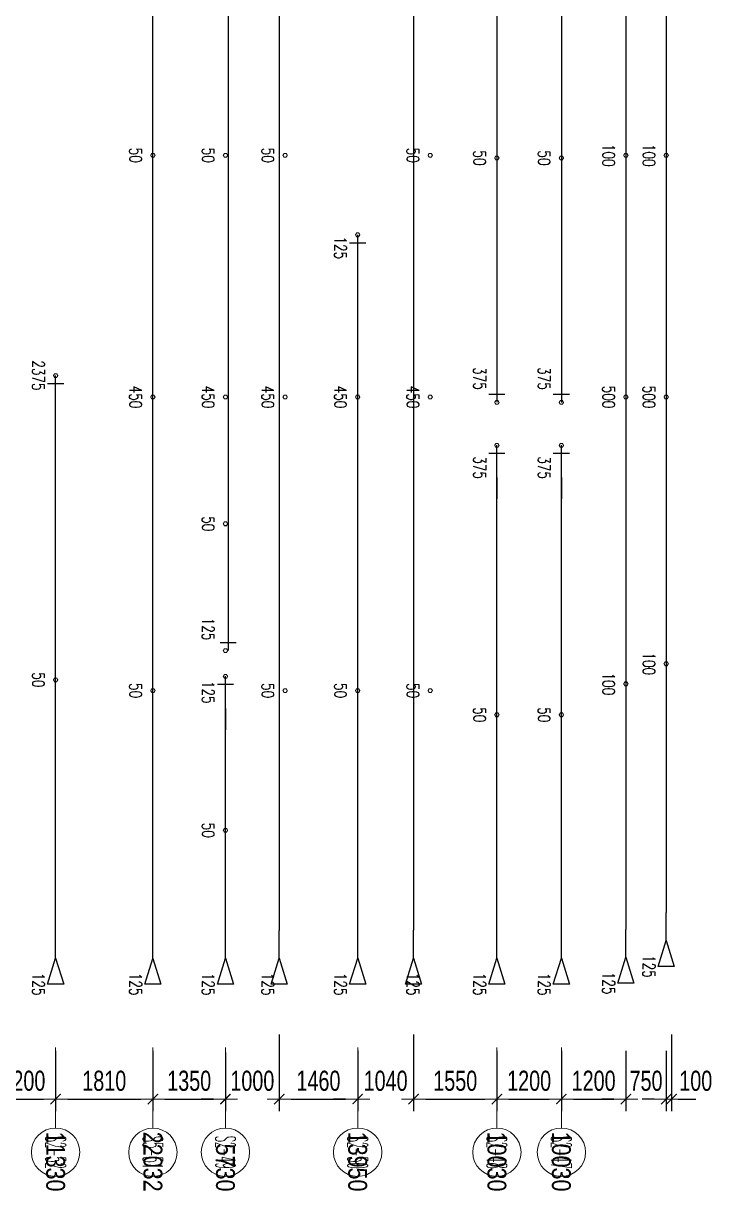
# Model space of a CAD drawing. Header units: millimetres. Extents: x 139404 to 589785, y -24714 to 48110.
# Drawn here: x 557990 to 570926, y 4427 to 26156 of the extents above; entities that cross this region are included whole.
import ezdxf
from ezdxf.enums import TextEntityAlignment as Align

# ---------------------------------------------------------------- set-up
doc = ezdxf.new("R2010")
doc.units = ezdxf.units.MM
doc.layers.get('0').update_dxf_attribs({"lineweight": 20})
doc.layers.get('Defpoints').update_dxf_attribs({"color": 151, "lineweight": 9})
doc.layers.add('ARES_TAG', color=3, linetype='Continuous')
doc.layers.add('NDC_S_TENDON', color=10, linetype='Continuous')
doc.layers.add('Current_plane_Column', color=7, linetype='Continuous', true_color=0x4b00ff)
doc.layers.add('NDC_LCAP', color=87, linetype='Continuous', plot=False)
for name, color, linetype, lineweight in [('NDC_S-ANNO', 7, 'Continuous', 20), ('NDC_S-TENDON', 6, 'Continuous', 35), ('NDC_S_DIM', 1, 'Continuous', 15), ('NDC_S_SYMBOL', 1, 'Continuous', 15)]:
    doc.layers.add(name, color=color, linetype=linetype, lineweight=lineweight)
doc.styles.add('ARES_BIGTEXT', font='VHARIALN.TTF')
doc.styles.add('ARES_ROMANS_0.36', font='romans.shx', dxfattribs={"width": 0.36, "bigfont": 'vns.shx'})
doc.styles.add('NDC_ANNO', font='', dxfattribs={"width": 0.8})
doc.styles.add('NDC_DIM', font='', dxfattribs={"width": 0.75})
doc.styles.get('NDC_ANNO').set_extended_font_data('Dotum')
doc.styles.get('NDC_DIM').set_extended_font_data('Dotum')
doc.dimstyles.new('NDC_dim_150', dxfattribs={"dimscale": 150, "dimtxt": 2.5, "dimasz": 1.5, "dimexe": 1.5, "dimexo": 2.5, "dimgap": 1, "dimtad": 1, "dimdec": 0, "dimzin": 0, "dimdsep": 46, "dimtxsty": 'NDC_DIM', "dimblk": 'DIMMARK', "dimcen": 0.09, "dimdle": 1.2, "dimclrd": 1, "dimclre": 1, "dimclrt": 3, "dimadec": 0, "dimazin": 0, "dimtfac": 1, "dimtdec": 0, "dimtix": 1, "dimtofl": 0, "dimtmove": 0, "dimatfit": 3, "dimfxl": 8, "dimfxlon": 1, "dimtolj": 1, "dimtzin": 0, "dimarcsym": 0})

# ---------------------------------------------------------------- blocks, each defined once
blk = doc.blocks.new('*U521')
at = {"layer": 'NDC_S_TENDON'}
for p, q in [((2787, 0), (14387, 0)), ((14387, 0), (15387, 0)), ((15237, -150), (15237, 150))]:
    blk.add_line(p, q, dxfattribs=at)
at = {"layer": 'ARES_TAG', "style": 'ARES_ROMANS_0.36', "width": 0.36}
blk.add_attdef('S3', text='', height=375, dxfattribs=at).set_placement((-8042, 0), align=Align.MIDDLE_CENTER)
at = {"layer": 'NDC_LCAP', "style": 'ARES_BIGTEXT'}
blk.add_attdef('L', text='', height=350, dxfattribs=at).set_placement((-8773, 0), align=Align.MIDDLE_RIGHT)
blk = doc.blocks.new('*U522')
at = {"layer": 'NDC_S_SYMBOL', "color": 3}
blk.add_line((-9324, 0), (-7824, 0), dxfattribs=at)
blk.add_circle((-9774, 0), 450, dxfattribs=at)
at = {"layer": 'NDC_S_TENDON'}
for p, q in [((-5644, 0), (-3144, 0)), ((-3144, 0), (2787, 0)), ((2787, 0), (2386, 0)), ((2386, 0), (3386, 0)), ((3236, -150), (3236, 150))]:
    blk.add_line(p, q, dxfattribs=at)
blk.add_lwpolyline([(-6164, 0), (-6644, 150), (-6644, -150), (-6164, 0), (-5644, 0)], dxfattribs=at)
at = {"layer": 'ARES_TAG', "style": 'ARES_ROMANS_0.36', "width": 0.36}
blk.add_attdef('S3', text='', height=375, dxfattribs=at).set_placement((-9774, 0), align=Align.MIDDLE_CENTER)
at = {"layer": 'NDC_LCAP', "style": 'ARES_BIGTEXT'}
blk.add_attdef('L', text='', height=350, dxfattribs=at).set_placement((-10505, 0), align=Align.MIDDLE_RIGHT)
blk = doc.blocks.new('*U518')
at = {"layer": 'NDC_S_SYMBOL', "color": 3}
blk.add_line((-9324, 0), (-7824, 0), dxfattribs=at)
blk.add_circle((-9774, 0), 450, dxfattribs=at)
at = {"layer": 'NDC_S_TENDON'}
for p, q in [((-5644, 0), (-3144, 0)), ((-3144, 0), (2787, 0)), ((2787, 0), (2386, 0)), ((2386, 0), (3386, 0)), ((3236, -150), (3236, 150))]:
    blk.add_line(p, q, dxfattribs=at)
blk.add_lwpolyline([(-6164, 0), (-6644, 150), (-6644, -150), (-6164, 0), (-5644, 0)], dxfattribs=at)
at = {"layer": 'ARES_TAG', "style": 'ARES_ROMANS_0.36', "width": 0.36}
blk.add_attdef('S3', text='', height=375, dxfattribs=at).set_placement((-9774, 0), align=Align.MIDDLE_CENTER)
at = {"layer": 'NDC_LCAP', "style": 'ARES_BIGTEXT'}
blk.add_attdef('L', text='', height=350, dxfattribs=at).set_placement((-10505, 0), align=Align.MIDDLE_RIGHT)
blk = doc.blocks.new('*U534')
at = {"layer": 'NDC_S_SYMBOL', "color": 3}
blk.add_line((-5023, 0), (-3523, 0), dxfattribs=at)
blk.add_circle((-5473, 0), 450, dxfattribs=at)
at = {"layer": 'NDC_S_TENDON'}
for p, q in [((-1344, 0), (-1248, 0)), ((-1248, 0), (2787, 0)), ((2787, 0), (2386, 0)), ((2386, 0), (3386, 0)), ((3236, -150), (3236, 150))]:
    blk.add_line(p, q, dxfattribs=at)
blk.add_lwpolyline([(-1864, 0), (-2344, 150), (-2344, -150), (-1864, 0), (-1344, 0)], dxfattribs=at)
at = {"layer": 'ARES_TAG', "style": 'ARES_ROMANS_0.36', "width": 0.36}
blk.add_attdef('S3', text='', height=375, dxfattribs=at).set_placement((-5473, 0), align=Align.MIDDLE_CENTER)
at = {"layer": 'NDC_LCAP', "style": 'ARES_BIGTEXT'}
blk.add_attdef('L', text='', height=350, dxfattribs=at).set_placement((-6204, 0), align=Align.MIDDLE_RIGHT)
blk = doc.blocks.new('*U535')
at = {"layer": 'NDC_S_TENDON'}
for p, q in [((2787, 0), (19006, 0)), ((19006, 0), (20006, 0)), ((19856, -150), (19856, 150))]:
    blk.add_line(p, q, dxfattribs=at)
at = {"layer": 'ARES_TAG', "style": 'ARES_ROMANS_0.36', "width": 0.36}
blk.add_attdef('S3', text='', height=375, dxfattribs=at).set_placement((-8042, 0), align=Align.MIDDLE_CENTER)
at = {"layer": 'NDC_LCAP', "style": 'ARES_BIGTEXT'}
blk.add_attdef('L', text='', height=350, dxfattribs=at).set_placement((-8773, 0), align=Align.MIDDLE_RIGHT)
blk = doc.blocks.new('*U520')
at = {"layer": 'NDC_S_TENDON'}
for p, q in [((2787, 0), (14387, 0)), ((14387, 0), (15387, 0)), ((15237, -150), (15237, 150))]:
    blk.add_line(p, q, dxfattribs=at)
at = {"layer": 'ARES_TAG', "style": 'ARES_ROMANS_0.36', "width": 0.36}
blk.add_attdef('S3', text='', height=375, dxfattribs=at).set_placement((-8041, 0), align=Align.MIDDLE_CENTER)
at = {"layer": 'NDC_LCAP', "style": 'ARES_BIGTEXT'}
blk.add_attdef('L', text='', height=350, dxfattribs=at).set_placement((-8772, 0), align=Align.MIDDLE_RIGHT)
blk = doc.blocks.new('*U519')
at = {"layer": 'NDC_S_SYMBOL', "color": 3}
blk.add_line((-7323, 0), (-5823, 0), dxfattribs=at)
blk.add_circle((-7773, 0), 450, dxfattribs=at)
at = {"layer": 'NDC_S_TENDON'}
for p, q in [((-3644, 0), (-3144, 0)), ((-3144, 0), (2787, 0)), ((2787, 0), (16388, 0))]:
    blk.add_line(p, q, dxfattribs=at)
blk.add_lwpolyline([(-4164, 0), (-4644, 150), (-4644, -150), (-4164, 0), (-3644, 0)], dxfattribs=at)
at = {"layer": 'ARES_TAG', "style": 'ARES_ROMANS_0.36', "width": 0.36}
blk.add_attdef('S3', text='', height=375, dxfattribs=at).set_placement((-7773, 0), align=Align.MIDDLE_CENTER)
at = {"layer": 'NDC_LCAP', "style": 'ARES_BIGTEXT'}
blk.add_attdef('L', text='', height=350, dxfattribs=at).set_placement((-8504, 0), align=Align.MIDDLE_RIGHT)
blk = doc.blocks.new('*U532')
at = {"layer": 'NDC_S_SYMBOL', "color": 3}
blk.add_line((-7323, 0), (-5823, 0), dxfattribs=at)
blk.add_circle((-7773, 0), 450, dxfattribs=at)
at = {"layer": 'NDC_S_TENDON'}
for p, q in [((-3644, 0), (-3144, 0)), ((-3144, 0), (2787, 0)), ((2787, 0), (5686, 0)), ((5686, 0), (6686, 0)), ((6536, -150), (6536, 150))]:
    blk.add_line(p, q, dxfattribs=at)
blk.add_lwpolyline([(-4164, 0), (-4644, 150), (-4644, -150), (-4164, 0), (-3644, 0)], dxfattribs=at)
at = {"layer": 'ARES_TAG', "style": 'ARES_ROMANS_0.36', "width": 0.36}
blk.add_attdef('S3', text='', height=375, dxfattribs=at).set_placement((-7773, 0), align=Align.MIDDLE_CENTER)
at = {"layer": 'NDC_LCAP', "style": 'ARES_BIGTEXT'}
blk.add_attdef('L', text='', height=350, dxfattribs=at).set_placement((-8504, 0), align=Align.MIDDLE_RIGHT)
blk = doc.blocks.new('*U581')
at = {"layer": 'NDC_S_TENDON'}
blk.add_line((2787, 0), (25216, 0), dxfattribs=at)
blk.add_lwpolyline([(25736, 0), (26216, 150), (26216, -150), (25736, 0), (25216, 0)], dxfattribs=at)
at = {"layer": 'ARES_TAG', "style": 'ARES_ROMANS_0.36', "width": 0.36}
blk.add_attdef('S3', text='', height=375, dxfattribs=at).set_placement((-8023, 0), align=Align.MIDDLE_CENTER)
at = {"layer": 'NDC_LCAP', "style": 'ARES_BIGTEXT'}
blk.add_attdef('L', text='', height=350, dxfattribs=at).set_placement((-8754, 0), align=Align.MIDDLE_RIGHT)
blk = doc.blocks.new('*U582')
at = {"layer": 'NDC_S_TENDON'}
blk.add_line((2787, 0), (25216, 0), dxfattribs=at)
blk.add_lwpolyline([(25736, 0), (26216, 150), (26216, -150), (25736, 0), (25216, 0)], dxfattribs=at)
at = {"layer": 'ARES_TAG', "style": 'ARES_ROMANS_0.36', "width": 0.36}
blk.add_attdef('S3', text='', height=375, dxfattribs=at).set_placement((-8401, 0), align=Align.MIDDLE_CENTER)
at = {"layer": 'NDC_LCAP', "style": 'ARES_BIGTEXT'}
blk.add_attdef('L', text='', height=350, dxfattribs=at).set_placement((-9132, 0), align=Align.MIDDLE_RIGHT)
blk = doc.blocks.new('*U592')
at = {"layer": 'NDC_S_TENDON'}
blk.add_line((2787, 0), (25216, 0), dxfattribs=at)
blk.add_lwpolyline([(25736, 0), (26216, 150), (26216, -150), (25736, 0), (25216, 0)], dxfattribs=at)
at = {"layer": 'ARES_TAG', "style": 'ARES_ROMANS_0.36', "width": 0.36}
blk.add_attdef('S3', text='', height=375, dxfattribs=at).set_placement((-8042, 0), align=Align.MIDDLE_CENTER)
at = {"layer": 'NDC_LCAP', "style": 'ARES_BIGTEXT'}
blk.add_attdef('L', text='', height=350, dxfattribs=at).set_placement((-8773, 0), align=Align.MIDDLE_RIGHT)
blk = doc.blocks.new('*U593')
at = {"layer": 'NDC_S_SYMBOL', "color": 3}
blk.add_line((-7323, 0), (-5823, 0), dxfattribs=at)
blk.add_circle((-7773, 0), 450, dxfattribs=at)
at = {"layer": 'NDC_S_TENDON'}
for p, q in [((-3644, 0), (-3144, 0)), ((-3144, 0), (2787, 0)), ((2787, 0), (8306, 0)), ((8306, 0), (9306, 0)), ((9156, -150), (9156, 150))]:
    blk.add_line(p, q, dxfattribs=at)
blk.add_lwpolyline([(-4164, 0), (-4644, 150), (-4644, -150), (-4164, 0), (-3644, 0)], dxfattribs=at)
at = {"layer": 'ARES_TAG', "style": 'ARES_ROMANS_0.36', "width": 0.36}
blk.add_attdef('S3', text='', height=375, dxfattribs=at).set_placement((-7773, 0), align=Align.MIDDLE_CENTER)
at = {"layer": 'NDC_LCAP', "style": 'ARES_BIGTEXT'}
blk.add_attdef('L', text='', height=350, dxfattribs=at).set_placement((-8504, 0), align=Align.MIDDLE_RIGHT)
blk = doc.blocks.new('*U580')
at = {"layer": 'NDC_S_TENDON'}
blk.add_line((2787, 0), (25216, 0), dxfattribs=at)
blk.add_lwpolyline([(25736, 0), (26216, 150), (26216, -150), (25736, 0), (25216, 0)], dxfattribs=at)
at = {"layer": 'ARES_TAG', "style": 'ARES_ROMANS_0.36', "width": 0.36}
blk.add_attdef('S3', text='', height=375, dxfattribs=at).set_placement((-8041, 0), align=Align.MIDDLE_CENTER)
at = {"layer": 'NDC_LCAP', "style": 'ARES_BIGTEXT'}
blk.add_attdef('L', text='', height=350, dxfattribs=at).set_placement((-8772, 0), align=Align.MIDDLE_RIGHT)
blk = doc.blocks.new('TDY')
at = {"layer": 'NDC_S-TENDON', "linetype": 'Continuous'}
for points, elevation in [([(51690, 14200, 20, 20, 0), (51670, 14235, 20, 20, 0), (51630, 14235, 20, 20, 0), (51610, 14200, 20, 20, 0), (51630, 14165, 20, 20, 0), (51670, 14165, 20, 20, 0)], 2800), ([(51690, 14200, 20, 20, 0), (51670, 14235, 20, 20, 0), (51630, 14235, 20, 20, 0), (51610, 14200, 20, 20, 0), (51630, 14165, 20, 20, 0), (51670, 14165, 20, 20, 0)], 2800), ([(53040, 14200, 20, 20, 0), (53020, 14235, 20, 20, 0), (52980, 14235, 20, 20, 0), (52960, 14200, 20, 20, 0), (52980, 14165, 20, 20, 0), (53020, 14165, 20, 20, 0)], 2800), ([(53040, 14200, 20, 20, 0), (53020, 14235, 20, 20, 0), (52980, 14235, 20, 20, 0), (52960, 14200, 20, 20, 0), (52980, 14165, 20, 20, 0), (53020, 14165, 20, 20, 0)], 2800), ([(54150, 14200, 20, 20, 0), (54130, 14235, 20, 20, 0), (54090, 14235, 20, 20, 0), (54070, 14200, 20, 20, 0), (54090, 14165, 20, 20, 0), (54130, 14165, 20, 20, 0)], 2800), ([(54150, 14200, 20, 20, 0), (54130, 14235, 20, 20, 0), (54090, 14235, 20, 20, 0), (54070, 14200, 20, 20, 0), (54090, 14165, 20, 20, 0), (54130, 14165, 20, 20, 0)], 2800), ([(56850, 14200, 20, 20, 0), (56830, 14235, 20, 20, 0), (56790, 14235, 20, 20, 0), (56770, 14200, 20, 20, 0), (56790, 14165, 20, 20, 0), (56830, 14165, 20, 20, 0)], 2800), ([(56850, 14200, 20, 20, 0), (56830, 14235, 20, 20, 0), (56790, 14235, 20, 20, 0), (56770, 14200, 20, 20, 0), (56790, 14165, 20, 20, 0), (56830, 14165, 20, 20, 0)], 2800), ([(58090, 14150, 20, 20, 0), (58070, 14185, 20, 20, 0), (58030, 14185, 20, 20, 0), (58010, 14150, 20, 20, 0), (58030, 14115, 20, 20, 0), (58070, 14115, 20, 20, 0)], 2800), ([(58090, 14150, 20, 20, 0), (58070, 14185, 20, 20, 0), (58030, 14185, 20, 20, 0), (58010, 14150, 20, 20, 0), (58030, 14115, 20, 20, 0), (58070, 14115, 20, 20, 0)], 2800), ([(59290, 14150, 20, 20, 0), (59270, 14185, 20, 20, 0), (59230, 14185, 20, 20, 0), (59210, 14150, 20, 20, 0), (59230, 14115, 20, 20, 0), (59270, 14115, 20, 20, 0)], 2800), ([(59290, 14150, 20, 20, 0), (59270, 14185, 20, 20, 0), (59230, 14185, 20, 20, 0), (59210, 14150, 20, 20, 0), (59230, 14115, 20, 20, 0), (59270, 14115, 20, 20, 0)], 2800), ([(60490, 14200, 20, 20, 0), (60470, 14235, 20, 20, 0), (60430, 14235, 20, 20, 0), (60410, 14200, 20, 20, 0), (60430, 14165, 20, 20, 0), (60470, 14165, 20, 20, 0)], 2500), ([(60490, 14200, 20, 20, 0), (60470, 14235, 20, 20, 0), (60430, 14235, 20, 20, 0), (60410, 14200, 20, 20, 0), (60430, 14165, 20, 20, 0), (60470, 14165, 20, 20, 0)], 2500), ([(61240, 14200, 20, 20, 0), (61220, 14235, 20, 20, 0), (61180, 14235, 20, 20, 0), (61160, 14200, 20, 20, 0), (61180, 14165, 20, 20, 0), (61220, 14165, 20, 20, 0)], 2500), ([(61240, 14200, 20, 20, 0), (61220, 14235, 20, 20, 0), (61180, 14235, 20, 20, 0), (61160, 14200, 20, 20, 0), (61180, 14165, 20, 20, 0), (61220, 14165, 20, 20, 0)], 2500), ([(55500, 12720, 20, 20, 0), (55480, 12755, 20, 20, 0), (55440, 12755, 20, 20, 0), (55420, 12720, 20, 20, 0), (55440, 12685, 20, 20, 0), (55480, 12685, 20, 20, 0)], 2875), ([(55500, 12720, 20, 20, 0), (55480, 12755, 20, 20, 0), (55440, 12755, 20, 20, 0), (55420, 12720, 20, 20, 0), (55440, 12685, 20, 20, 0), (55480, 12685, 20, 20, 0)], 2875), ([(49880, 10100, 20, 20, 0), (49860, 10134, 20, 20, 0), (49820, 10134, 20, 20, 0), (49800, 10100, 20, 20, 0), (49820, 10065, 20, 20, 0), (49860, 10065, 20, 20, 0)], 2875), ([(49880, 10100, 20, 20, 0), (49860, 10134, 20, 20, 0), (49820, 10134, 20, 20, 0), (49800, 10100, 20, 20, 0), (49820, 10065, 20, 20, 0), (49860, 10065, 20, 20, 0)], 2875), ([(51690, 9700, 20, 20, 0), (51670, 9735, 20, 20, 0), (51630, 9735, 20, 20, 0), (51610, 9700, 20, 20, 0), (51630, 9665, 20, 20, 0), (51670, 9665, 20, 20, 0)], 2950), ([(51690, 9700, 20, 20, 0), (51670, 9735, 20, 20, 0), (51630, 9735, 20, 20, 0), (51610, 9700, 20, 20, 0), (51630, 9665, 20, 20, 0), (51670, 9665, 20, 20, 0)], 2950), ([(51690, 9700, 20, 20, 0), (51670, 9735, 20, 20, 0), (51630, 9735, 20, 20, 0), (51610, 9700, 20, 20, 0), (51630, 9665, 20, 20, 0), (51670, 9665, 20, 20, 0)], 2950), ([(51690, 9700, 20, 20, 0), (51670, 9735, 20, 20, 0), (51630, 9735, 20, 20, 0), (51610, 9700, 20, 20, 0), (51630, 9665, 20, 20, 0), (51670, 9665, 20, 20, 0)], 2950), ([(53040, 9700, 20, 20, 0), (53020, 9735, 20, 20, 0), (52980, 9735, 20, 20, 0), (52960, 9700, 20, 20, 0), (52980, 9665, 20, 20, 0), (53020, 9665, 20, 20, 0)], 2950), ([(53040, 9700, 20, 20, 0), (53020, 9735, 20, 20, 0), (52980, 9735, 20, 20, 0), (52960, 9700, 20, 20, 0), (52980, 9665, 20, 20, 0), (53020, 9665, 20, 20, 0)], 2950), ([(53040, 9700, 20, 20, 0), (53020, 9735, 20, 20, 0), (52980, 9735, 20, 20, 0), (52960, 9700, 20, 20, 0), (52980, 9665, 20, 20, 0), (53020, 9665, 20, 20, 0)], 2950), ([(53040, 9700, 20, 20, 0), (53020, 9735, 20, 20, 0), (52980, 9735, 20, 20, 0), (52960, 9700, 20, 20, 0), (52980, 9665, 20, 20, 0), (53020, 9665, 20, 20, 0)], 2950), ([(54150, 9700, 20, 20, 0), (54130, 9735, 20, 20, 0), (54090, 9735, 20, 20, 0), (54070, 9700, 20, 20, 0), (54090, 9665, 20, 20, 0), (54130, 9665, 20, 20, 0)], 2950), ([(54150, 9700, 20, 20, 0), (54130, 9735, 20, 20, 0), (54090, 9735, 20, 20, 0), (54070, 9700, 20, 20, 0), (54090, 9665, 20, 20, 0), (54130, 9665, 20, 20, 0)], 2950), ([(54150, 9700, 20, 20, 0), (54130, 9735, 20, 20, 0), (54090, 9735, 20, 20, 0), (54070, 9700, 20, 20, 0), (54090, 9665, 20, 20, 0), (54130, 9665, 20, 20, 0)], 2950), ([(54150, 9700, 20, 20, 0), (54130, 9735, 20, 20, 0), (54090, 9735, 20, 20, 0), (54070, 9700, 20, 20, 0), (54090, 9665, 20, 20, 0), (54130, 9665, 20, 20, 0)], 2950), ([(55500, 9700, 20, 20, 0), (55480, 9735, 20, 20, 0), (55440, 9735, 20, 20, 0), (55420, 9700, 20, 20, 0), (55440, 9665, 20, 20, 0), (55480, 9665, 20, 20, 0)], 2950), ([(55500, 9700, 20, 20, 0), (55480, 9735, 20, 20, 0), (55440, 9735, 20, 20, 0), (55420, 9700, 20, 20, 0), (55440, 9665, 20, 20, 0), (55480, 9665, 20, 20, 0)], 2950), ([(55500, 9700, 20, 20, 0), (55480, 9735, 20, 20, 0), (55440, 9735, 20, 20, 0), (55420, 9700, 20, 20, 0), (55440, 9665, 20, 20, 0), (55480, 9665, 20, 20, 0)], 2950), ([(55500, 9700, 20, 20, 0), (55480, 9735, 20, 20, 0), (55440, 9735, 20, 20, 0), (55420, 9700, 20, 20, 0), (55440, 9665, 20, 20, 0), (55480, 9665, 20, 20, 0)], 2950), ([(56850, 9700, 20, 20, 0), (56830, 9735, 20, 20, 0), (56790, 9735, 20, 20, 0), (56770, 9700, 20, 20, 0), (56790, 9665, 20, 20, 0), (56830, 9665, 20, 20, 0)], 2950), ([(56850, 9700, 20, 20, 0), (56830, 9735, 20, 20, 0), (56790, 9735, 20, 20, 0), (56770, 9700, 20, 20, 0), (56790, 9665, 20, 20, 0), (56830, 9665, 20, 20, 0)], 2950), ([(56850, 9700, 20, 20, 0), (56830, 9735, 20, 20, 0), (56790, 9735, 20, 20, 0), (56770, 9700, 20, 20, 0), (56790, 9665, 20, 20, 0), (56830, 9665, 20, 20, 0)], 2950), ([(56850, 9700, 20, 20, 0), (56830, 9735, 20, 20, 0), (56790, 9735, 20, 20, 0), (56770, 9700, 20, 20, 0), (56790, 9665, 20, 20, 0), (56830, 9665, 20, 20, 0)], 2950), ([(58090, 9600, 20, 20, 0), (58070, 9635, 20, 20, 0), (58030, 9635, 20, 20, 0), (58010, 9600, 20, 20, 0), (58030, 9565, 20, 20, 0), (58070, 9565, 20, 20, 0)], 2875), ([(58090, 9600, 20, 20, 0), (58070, 9635, 20, 20, 0), (58030, 9635, 20, 20, 0), (58010, 9600, 20, 20, 0), (58030, 9565, 20, 20, 0), (58070, 9565, 20, 20, 0)], 2875), ([(59290, 9600, 20, 20, 0), (59270, 9635, 20, 20, 0), (59230, 9635, 20, 20, 0), (59210, 9600, 20, 20, 0), (59230, 9565, 20, 20, 0), (59270, 9565, 20, 20, 0)], 2875), ([(59290, 9600, 20, 20, 0), (59270, 9635, 20, 20, 0), (59230, 9635, 20, 20, 0), (59210, 9600, 20, 20, 0), (59230, 9565, 20, 20, 0), (59270, 9565, 20, 20, 0)], 2875), ([(60490, 9700, 20, 20, 0), (60470, 9735, 20, 20, 0), (60430, 9735, 20, 20, 0), (60410, 9700, 20, 20, 0), (60430, 9665, 20, 20, 0), (60470, 9665, 20, 20, 0)], 2900), ([(60490, 9700, 20, 20, 0), (60470, 9735, 20, 20, 0), (60430, 9735, 20, 20, 0), (60410, 9700, 20, 20, 0), (60430, 9665, 20, 20, 0), (60470, 9665, 20, 20, 0)], 2900), ([(60490, 9700, 20, 20, 0), (60470, 9735, 20, 20, 0), (60430, 9735, 20, 20, 0), (60410, 9700, 20, 20, 0), (60430, 9665, 20, 20, 0), (60470, 9665, 20, 20, 0)], 2900), ([(60490, 9700, 20, 20, 0), (60470, 9735, 20, 20, 0), (60430, 9735, 20, 20, 0), (60410, 9700, 20, 20, 0), (60430, 9665, 20, 20, 0), (60470, 9665, 20, 20, 0)], 2900), ([(61240, 9700, 20, 20, 0), (61220, 9735, 20, 20, 0), (61180, 9735, 20, 20, 0), (61160, 9700, 20, 20, 0), (61180, 9665, 20, 20, 0), (61220, 9665, 20, 20, 0)], 2900), ([(61240, 9700, 20, 20, 0), (61220, 9735, 20, 20, 0), (61180, 9735, 20, 20, 0), (61160, 9700, 20, 20, 0), (61180, 9665, 20, 20, 0), (61220, 9665, 20, 20, 0)], 2900), ([(61240, 9700, 20, 20, 0), (61220, 9735, 20, 20, 0), (61180, 9735, 20, 20, 0), (61160, 9700, 20, 20, 0), (61180, 9665, 20, 20, 0), (61220, 9665, 20, 20, 0)], 2900), ([(61240, 9700, 20, 20, 0), (61220, 9735, 20, 20, 0), (61180, 9735, 20, 20, 0), (61160, 9700, 20, 20, 0), (61180, 9665, 20, 20, 0), (61220, 9665, 20, 20, 0)], 2900), ([(58090, 8800, 20, 20, 0), (58070, 8835, 20, 20, 0), (58030, 8835, 20, 20, 0), (58010, 8800, 20, 20, 0), (58030, 8765, 20, 20, 0), (58070, 8765, 20, 20, 0)], 2875), ([(58090, 8800, 20, 20, 0), (58070, 8835, 20, 20, 0), (58030, 8835, 20, 20, 0), (58010, 8800, 20, 20, 0), (58030, 8765, 20, 20, 0), (58070, 8765, 20, 20, 0)], 2875), ([(59290, 8800, 20, 20, 0), (59270, 8835, 20, 20, 0), (59230, 8835, 20, 20, 0), (59210, 8800, 20, 20, 0), (59230, 8765, 20, 20, 0), (59270, 8765, 20, 20, 0)], 2875), ([(59290, 8800, 20, 20, 0), (59270, 8835, 20, 20, 0), (59230, 8835, 20, 20, 0), (59210, 8800, 20, 20, 0), (59230, 8765, 20, 20, 0), (59270, 8765, 20, 20, 0)], 2875), ([(53040, 7340, 20, 20, 0), (53020, 7375, 20, 20, 0), (52980, 7375, 20, 20, 0), (52960, 7340, 20, 20, 0), (52980, 7305, 20, 20, 0), (53020, 7305, 20, 20, 0)], 2800), ([(53040, 7340, 20, 20, 0), (53020, 7375, 20, 20, 0), (52980, 7375, 20, 20, 0), (52960, 7340, 20, 20, 0), (52980, 7305, 20, 20, 0), (53020, 7305, 20, 20, 0)], 2800), ([(53040, 4980, 20, 20, 0), (53020, 5015, 20, 20, 0), (52980, 5015, 20, 20, 0), (52960, 4980, 20, 20, 0), (52980, 4945, 20, 20, 0), (53020, 4945, 20, 20, 0)], 2875), ([(53040, 4980, 20, 20, 0), (53020, 5015, 20, 20, 0), (52980, 5015, 20, 20, 0), (52960, 4980, 20, 20, 0), (52980, 4945, 20, 20, 0), (53020, 4945, 20, 20, 0)], 2875), ([(61240, 4735, 20, 20, 0), (61220, 4770, 20, 20, 0), (61180, 4770, 20, 20, 0), (61160, 4735, 20, 20, 0), (61180, 4700, 20, 20, 0), (61220, 4700, 20, 20, 0)], 2500), ([(61240, 4735, 20, 20, 0), (61220, 4770, 20, 20, 0), (61180, 4770, 20, 20, 0), (61160, 4735, 20, 20, 0), (61180, 4700, 20, 20, 0), (61220, 4700, 20, 20, 0)], 2500), ([(49880, 4435, 20, 20, 0), (49860, 4469, 20, 20, 0), (49820, 4469, 20, 20, 0), (49800, 4435, 20, 20, 0), (49820, 4400, 20, 20, 0), (49860, 4400, 20, 20, 0)], 2800), ([(49880, 4435, 20, 20, 0), (49860, 4469, 20, 20, 0), (49820, 4469, 20, 20, 0), (49800, 4435, 20, 20, 0), (49820, 4400, 20, 20, 0), (49860, 4400, 20, 20, 0)], 2800), ([(53040, 4500, 20, 20, 0), (53020, 4535, 20, 20, 0), (52980, 4535, 20, 20, 0), (52960, 4500, 20, 20, 0), (52980, 4465, 20, 20, 0), (53020, 4465, 20, 20, 0)], 2875), ([(53040, 4500, 20, 20, 0), (53020, 4535, 20, 20, 0), (52980, 4535, 20, 20, 0), (52960, 4500, 20, 20, 0), (52980, 4465, 20, 20, 0), (53020, 4465, 20, 20, 0)], 2875), ([(60490, 4360, 20, 20, 0), (60470, 4395, 20, 20, 0), (60430, 4395, 20, 20, 0), (60410, 4360, 20, 20, 0), (60430, 4325, 20, 20, 0), (60470, 4325, 20, 20, 0)], 2500), ([(60490, 4360, 20, 20, 0), (60470, 4395, 20, 20, 0), (60430, 4395, 20, 20, 0), (60410, 4360, 20, 20, 0), (60430, 4325, 20, 20, 0), (60470, 4325, 20, 20, 0)], 2500), ([(51690, 4235, 20, 20, 0), (51670, 4270, 20, 20, 0), (51630, 4270, 20, 20, 0), (51610, 4235, 20, 20, 0), (51630, 4200, 20, 20, 0), (51670, 4200, 20, 20, 0)], 2800), ([(51690, 4235, 20, 20, 0), (51670, 4270, 20, 20, 0), (51630, 4270, 20, 20, 0), (51610, 4235, 20, 20, 0), (51630, 4200, 20, 20, 0), (51670, 4200, 20, 20, 0)], 2800), ([(54150, 4235, 20, 20, 0), (54130, 4270, 20, 20, 0), (54090, 4270, 20, 20, 0), (54070, 4235, 20, 20, 0), (54090, 4200, 20, 20, 0), (54130, 4200, 20, 20, 0)], 2800), ([(54150, 4235, 20, 20, 0), (54130, 4270, 20, 20, 0), (54090, 4270, 20, 20, 0), (54070, 4235, 20, 20, 0), (54090, 4200, 20, 20, 0), (54130, 4200, 20, 20, 0)], 2800), ([(55500, 4235, 20, 20, 0), (55480, 4270, 20, 20, 0), (55440, 4270, 20, 20, 0), (55420, 4235, 20, 20, 0), (55440, 4200, 20, 20, 0), (55480, 4200, 20, 20, 0)], 2800), ([(55500, 4235, 20, 20, 0), (55480, 4270, 20, 20, 0), (55440, 4270, 20, 20, 0), (55420, 4235, 20, 20, 0), (55440, 4200, 20, 20, 0), (55480, 4200, 20, 20, 0)], 2800), ([(56850, 4235, 20, 20, 0), (56830, 4270, 20, 20, 0), (56790, 4270, 20, 20, 0), (56770, 4235, 20, 20, 0), (56790, 4200, 20, 20, 0), (56830, 4200, 20, 20, 0)], 2800), ([(56850, 4235, 20, 20, 0), (56830, 4270, 20, 20, 0), (56790, 4270, 20, 20, 0), (56770, 4235, 20, 20, 0), (56790, 4200, 20, 20, 0), (56830, 4200, 20, 20, 0)], 2800), ([(58090, 3785, 20, 20, 0), (58070, 3820, 20, 20, 0), (58030, 3820, 20, 20, 0), (58010, 3785, 20, 20, 0), (58030, 3750, 20, 20, 0), (58070, 3750, 20, 20, 0)], 2800), ([(58090, 3785, 20, 20, 0), (58070, 3820, 20, 20, 0), (58030, 3820, 20, 20, 0), (58010, 3785, 20, 20, 0), (58030, 3750, 20, 20, 0), (58070, 3750, 20, 20, 0)], 2800), ([(59290, 3785, 20, 20, 0), (59270, 3820, 20, 20, 0), (59230, 3820, 20, 20, 0), (59210, 3785, 20, 20, 0), (59230, 3750, 20, 20, 0), (59270, 3750, 20, 20, 0)], 2800), ([(59290, 3785, 20, 20, 0), (59270, 3820, 20, 20, 0), (59230, 3820, 20, 20, 0), (59210, 3785, 20, 20, 0), (59230, 3750, 20, 20, 0), (59270, 3750, 20, 20, 0)], 2800), ([(53040, 1635, 20, 20, 0), (53020, 1670, 20, 20, 0), (52980, 1670, 20, 20, 0), (52960, 1635, 20, 20, 0), (52980, 1600, 20, 20, 0), (53020, 1600, 20, 20, 0)], 2800), ([(53040, 1635, 20, 20, 0), (53020, 1670, 20, 20, 0), (52980, 1670, 20, 20, 0), (52960, 1635, 20, 20, 0), (52980, 1600, 20, 20, 0), (53020, 1600, 20, 20, 0)], 2800)]:
    blk.add_lwpolyline(points, format="xyseb", close=True, dxfattribs=dict(at, elevation=elevation))
at = {"rotation": 270}
for name, p in [('*U582', (61200, 25318, 2833)), ('*U535', (53050, 24988, 2833)), ('*U592', (54000, 24988, 20)), ('*U580', (56500, 24989, 22)), ('*U520', (58050, 24989, 2833)), ('*U521', (59250, 24988, 2833)), ('*U581', (60450, 25007, 2833))]:
    blk.add_blockref(name, p, dxfattribs=at)
ref = blk.add_blockref('*U519', (51650, 3414, 2875), dxfattribs=dict(xscale=-1, rotation=270))
ref.add_attrib('L', '22032', dxfattribs={"layer": 'NDC_LCAP', "height": 350, "rotation": 270, "style": 'ARES_BIGTEXT'}).set_placement((51650, -5091, 2875), align=Align.MIDDLE_RIGHT)
ref.add_attrib('S3', 'S5-51', dxfattribs={"layer": 'ARES_TAG', "height": 375, "rotation": 270, "style": 'ARES_ROMANS_0.36', "width": 0.36}).set_placement((51650, -4360, 2875), align=Align.MIDDLE_CENTER)
ref = blk.add_blockref('*U593', (55460, 3416, 2833), dxfattribs=dict(xscale=-1, rotation=270))
ref.add_attrib('L', '13950', dxfattribs={"layer": 'NDC_LCAP', "height": 350, "rotation": 270, "style": 'ARES_BIGTEXT'}).set_placement((55460, -5089, 2833), align=Align.MIDDLE_RIGHT)
ref.add_attrib('S3', 'S2-50', dxfattribs={"layer": 'ARES_TAG', "height": 375, "rotation": 270, "style": 'ARES_ROMANS_0.36', "width": 0.36}).set_placement((55460, -4358, 2833), align=Align.MIDDLE_CENTER)
ref = blk.add_blockref('*U532', (49840, 3416, 2809), dxfattribs=dict(xscale=-1, rotation=270))
ref.add_attrib('L', '11330', dxfattribs={"layer": 'NDC_LCAP', "height": 350, "rotation": 270, "style": 'ARES_BIGTEXT'}).set_placement((49840, -5089, 2809), align=Align.MIDDLE_RIGHT)
ref.add_attrib('S3', 'S2-52', dxfattribs={"layer": 'ARES_TAG', "height": 375, "rotation": 270, "style": 'ARES_ROMANS_0.36', "width": 0.36}).set_placement((49840, -4358, 2809), align=Align.MIDDLE_CENTER)
ref = blk.add_blockref('*U522', (58050, 5416, 2833), dxfattribs=dict(xscale=-1, rotation=270))
ref.add_attrib('L', '10030', dxfattribs={"layer": 'NDC_LCAP', "height": 350, "rotation": 270, "style": 'ARES_BIGTEXT'}).set_placement((58050, -5089, 2833), align=Align.MIDDLE_RIGHT)
ref.add_attrib('S3', 'S2-48', dxfattribs={"layer": 'ARES_TAG', "height": 375, "rotation": 270, "style": 'ARES_ROMANS_0.36', "width": 0.36}).set_placement((58050, -4358, 2833), align=Align.MIDDLE_CENTER)
ref = blk.add_blockref('*U518', (59250, 5416, 2833), dxfattribs=dict(xscale=-1, rotation=270))
ref.add_attrib('L', '10030', dxfattribs={"layer": 'NDC_LCAP', "height": 350, "rotation": 270, "style": 'ARES_BIGTEXT'}).set_placement((59250, -5089, 2833), align=Align.MIDDLE_RIGHT)
ref.add_attrib('S3', 'S2-47', dxfattribs={"layer": 'ARES_TAG', "height": 375, "rotation": 270, "style": 'ARES_ROMANS_0.36', "width": 0.36}).set_placement((59250, -4358, 2833), align=Align.MIDDLE_CENTER)
ref = blk.add_blockref('*U534', (53000, 1116, 2833), dxfattribs=dict(xscale=-1, rotation=270))
ref.add_attrib('L', '5730', dxfattribs={"layer": 'NDC_LCAP', "height": 350, "rotation": 270, "style": 'ARES_BIGTEXT'}).set_placement((53000, -5089, 2833), align=Align.MIDDLE_RIGHT)
ref.add_attrib('S3', 'S2-49', dxfattribs={"layer": 'ARES_TAG', "height": 375, "rotation": 270, "style": 'ARES_ROMANS_0.36', "width": 0.36}).set_placement((53000, -4358, 2833), align=Align.MIDDLE_CENTER)
at = {"layer": 'NDC_S-ANNO', "linetype": 'Continuous', "char_height": 225, "attachment_point": 5, "rotation": 270, "line_spacing_factor": 0.75, "style": 'NDC_ANNO'}
for s, insert in [('\\FSTANDARD.shx;100', (60130, 14200, 2500)), ('\\FSTANDARD.shx;100', (60880, 14200, 2500)), ('\\FSTANDARD.shx;50', (51330, 14200, 2800)), ('\\FSTANDARD.shx;50', (52680, 14200, 2800)), ('\\FSTANDARD.shx;50', (53790, 14200, 2800)), ('\\FSTANDARD.shx;50', (56490, 14200, 2800)), ('\\FSTANDARD.shx;50', (57730, 14150, 2800)), ('\\FSTANDARD.shx;50', (58930, 14150, 2800)), ('\\FSTANDARD.shx;125', (55140, 12477, 2875)), ('\\FSTANDARD.shx;2375', (49520, 10100, 2875)), ('\\FSTANDARD.shx;375', (57730, 10044, 2875)), ('\\FSTANDARD.shx;375', (58930, 10044, 2875)), ('\\FSTANDARD.shx;450', (51330, 9700, 2950)), ('\\FSTANDARD.shx;450', (52680, 9700, 2950)), ('\\FSTANDARD.shx;450', (53790, 9700, 2950)), ('\\FSTANDARD.shx;450', (55140, 9700, 2950)), ('\\FSTANDARD.shx;450', (56490, 9700, 2950)), ('\\FSTANDARD.shx;500', (60130, 9700, 2900)), ('\\FSTANDARD.shx;500', (60880, 9700, 2900)), ('\\FSTANDARD.shx;375', (57730, 8385, 2875)), ('\\FSTANDARD.shx;375', (58930, 8385, 2875)), ('\\FSTANDARD.shx;50', (52680, 7340, 2800)), ('\\FSTANDARD.shx;125', (52680, 5380, 2875)), ('\\FSTANDARD.shx;100', (60880, 4735, 2500)), ('\\FSTANDARD.shx;50', (49520, 4435, 2800)), ('\\FSTANDARD.shx;50', (51330, 4235, 2800)), ('\\FSTANDARD.shx;125', (52680, 4203, 2875)), ('\\FSTANDARD.shx;50', (53790, 4235, 2800)), ('\\FSTANDARD.shx;50', (55140, 4235, 2800)), ('\\FSTANDARD.shx;50', (56490, 4235, 2800)), ('\\FSTANDARD.shx;100', (60130, 4360, 2500)), ('\\FSTANDARD.shx;50', (57730, 3785, 2800)), ('\\FSTANDARD.shx;50', (58930, 3785, 2800)), ('\\FSTANDARD.shx;50', (52680, 1635, 2800)), ('\\FSTANDARD.shx;125', (60880, -900, 2875)), ('\\FSTANDARD.shx;125', (49520, -1230, 2875)), ('\\FSTANDARD.shx;125', (51330, -1230, 2875)), ('\\FSTANDARD.shx;125', (52680, -1230, 2875)), ('\\FSTANDARD.shx;125', (53790, -1230, 2875)), ('\\FSTANDARD.shx;125', (55140, -1230, 2875)), ('\\FSTANDARD.shx;125', (56490, -1230, 2875)), ('\\FSTANDARD.shx;125', (57730, -1230, 2875)), ('\\FSTANDARD.shx;125', (58930, -1230, 2875)), ('\\FSTANDARD.shx;125', (60130, -1211, 2875))]:
    blk.add_mtext(s, dxfattribs=dict(at, insert=insert))
blk = doc.blocks.new('DIMMARK')
at = {"layer": 'NDC_S_DIM', "color": 1}
blk.add_line((-1.5, 0), (1, 0), dxfattribs=at)
at = {"layer": 'NDC_S_DIM', "color": 2, "const_width": 0.1}
blk.add_lwpolyline([(-0.424, -0.424), (0.424, 0.424)], dxfattribs=at)
blk = doc.blocks.new('*D775')
at = {"layer": 'Defpoints', "color": 0, "ltscale": 100, "transparency": 16777216}
for p in [(560400, 9567, 2875), (558590, 9482, 2801), (560400, 6132)]:
    blk.add_point(p, dxfattribs=at)
at = {"layer": 'NDC_S_DIM', "color": 1, "lineweight": -2, "ltscale": 100, "transparency": 16777216}
for p, q in [((558590, 7029), (558590, 5907)), ((560400, 7028), (560400, 5907)), ((558815, 6132), (560175, 6132))]:
    blk.add_line(p, q, dxfattribs=at)
at = {"layer": 'NDC_S_DIM', "color": 1, "lineweight": -2, "ltscale": 100, "transparency": 16777216, "xscale": 225, "yscale": 225, "zscale": 225, "rotation": 180}
blk.add_blockref('DIMMARK', (558590, 6132), dxfattribs=at)
at = {"layer": 'NDC_S_DIM', "color": 1, "lineweight": -2, "ltscale": 100, "transparency": 16777216, "xscale": 225, "yscale": 225, "zscale": 225}
blk.add_blockref('DIMMARK', (560400, 6132), dxfattribs=at)
at = {"layer": 'NDC_S_DIM', "color": 3, "ltscale": 100, "transparency": 16777216, "insert": (559495, 6470), "char_height": 375, "attachment_point": 5, "style": 'NDC_DIM'}
blk.add_mtext('\\A1;1810', dxfattribs=at)
blk = doc.blocks.new('*D776')
at = {"layer": 'Defpoints', "color": 0, "ltscale": 100, "transparency": 16777216}
for p in [(560400, 9567, 2875), (561750, 9335, 2875), (561750, 6132)]:
    blk.add_point(p, dxfattribs=at)
at = {"layer": 'NDC_S_DIM', "color": 1, "lineweight": -2, "ltscale": 100, "transparency": 16777216}
for p, q in [((560400, 7028), (560400, 5907)), ((561750, 6999), (561750, 5907)), ((560625, 6132), (561525, 6132))]:
    blk.add_line(p, q, dxfattribs=at)
at = {"layer": 'NDC_S_DIM', "color": 1, "lineweight": -2, "ltscale": 100, "transparency": 16777216, "xscale": 225, "yscale": 225, "zscale": 225, "rotation": 180}
blk.add_blockref('DIMMARK', (560400, 6132), dxfattribs=at)
at = {"layer": 'NDC_S_DIM', "color": 1, "lineweight": -2, "ltscale": 100, "transparency": 16777216, "xscale": 225, "yscale": 225, "zscale": 225}
blk.add_blockref('DIMMARK', (561750, 6132), dxfattribs=at)
at = {"layer": 'NDC_S_DIM', "color": 3, "ltscale": 100, "transparency": 16777216, "insert": (561075, 6470), "char_height": 375, "attachment_point": 5, "style": 'NDC_DIM'}
blk.add_mtext('\\A1;1350', dxfattribs=at)
blk = doc.blocks.new('*D777')
at = {"layer": 'Defpoints', "color": 0, "ltscale": 100, "transparency": 16777216}
for p in [(562750, 9567, 61), (561750, 9335, 2875), (562750, 6132)]:
    blk.add_point(p, dxfattribs=at)
at = {"layer": 'NDC_S_DIM', "color": 1, "lineweight": -2, "ltscale": 100, "transparency": 16777216}
for p, q in [((562750, 7332), (562750, 5907)), ((561750, 6999), (561750, 5907)), ((561525, 6132), (561300, 6132)), ((562975, 6132), (563200, 6132))]:
    blk.add_line(p, q, dxfattribs=at)
at = {"layer": 'NDC_S_DIM', "color": 1, "lineweight": -2, "ltscale": 100, "transparency": 16777216, "xscale": 225, "yscale": 225, "zscale": 225}
blk.add_blockref('DIMMARK', (561750, 6132), dxfattribs=at)
at = {"layer": 'NDC_S_DIM', "color": 1, "lineweight": -2, "ltscale": 100, "transparency": 16777216, "xscale": 225, "yscale": 225, "zscale": 225, "rotation": 180}
blk.add_blockref('DIMMARK', (562750, 6132), dxfattribs=at)
at = {"layer": 'NDC_S_DIM', "color": 3, "ltscale": 100, "transparency": 16777216, "insert": (562250, 6470), "char_height": 375, "attachment_point": 5, "style": 'NDC_DIM'}
blk.add_mtext('\\A1;1000', dxfattribs=at)
blk = doc.blocks.new('*D778')
at = {"layer": 'Defpoints', "color": 0, "ltscale": 100, "transparency": 16777216}
for p in [(562750, 9567, 61), (564210, 9542, 2804), (564210, 6132)]:
    blk.add_point(p, dxfattribs=at)
at = {"layer": 'NDC_S_DIM', "color": 1, "lineweight": -2, "ltscale": 100, "transparency": 16777216}
for p, q in [((562750, 7332), (562750, 5907)), ((564210, 7035), (564210, 5907)), ((562975, 6132), (563985, 6132))]:
    blk.add_line(p, q, dxfattribs=at)
at = {"layer": 'NDC_S_DIM', "color": 1, "lineweight": -2, "ltscale": 100, "transparency": 16777216, "xscale": 225, "yscale": 225, "zscale": 225, "rotation": 180}
blk.add_blockref('DIMMARK', (562750, 6132), dxfattribs=at)
at = {"layer": 'NDC_S_DIM', "color": 1, "lineweight": -2, "ltscale": 100, "transparency": 16777216, "xscale": 225, "yscale": 225, "zscale": 225}
blk.add_blockref('DIMMARK', (564210, 6132), dxfattribs=at)
at = {"layer": 'NDC_S_DIM', "color": 3, "ltscale": 100, "transparency": 16777216, "insert": (563480, 6470), "char_height": 375, "attachment_point": 5, "style": 'NDC_DIM'}
blk.add_mtext('\\A1;1460', dxfattribs=at)
blk = doc.blocks.new('*D779')
at = {"layer": 'Defpoints', "color": 0, "ltscale": 100, "transparency": 16777216}
for p in [(565250, 9567, 63), (564210, 9542, 2804), (565250, 6132)]:
    blk.add_point(p, dxfattribs=at)
at = {"layer": 'NDC_S_DIM', "color": 1, "lineweight": -2, "ltscale": 100, "transparency": 16777216}
for p, q in [((565250, 7332), (565250, 5907)), ((564210, 7035), (564210, 5907)), ((563985, 6132), (563760, 6132)), ((565475, 6132), (565700, 6132))]:
    blk.add_line(p, q, dxfattribs=at)
at = {"layer": 'NDC_S_DIM', "color": 1, "lineweight": -2, "ltscale": 100, "transparency": 16777216, "xscale": 225, "yscale": 225, "zscale": 225}
blk.add_blockref('DIMMARK', (564210, 6132), dxfattribs=at)
at = {"layer": 'NDC_S_DIM', "color": 1, "lineweight": -2, "ltscale": 100, "transparency": 16777216, "xscale": 225, "yscale": 225, "zscale": 225, "rotation": 180}
blk.add_blockref('DIMMARK', (565250, 6132), dxfattribs=at)
at = {"layer": 'NDC_S_DIM', "color": 3, "ltscale": 100, "transparency": 16777216, "insert": (564730, 6470), "char_height": 375, "attachment_point": 5, "style": 'NDC_DIM'}
blk.add_mtext('\\A1;1040', dxfattribs=at)
blk = doc.blocks.new('*D780')
at = {"layer": 'Defpoints', "color": 0, "ltscale": 100, "transparency": 16777216}
for p in [(565250, 9567, 63), (566800, 9567, 2875), (566800, 6132)]:
    blk.add_point(p, dxfattribs=at)
at = {"layer": 'NDC_S_DIM', "color": 1, "lineweight": -2, "ltscale": 100, "transparency": 16777216}
for p, q in [((565250, 7332), (565250, 5907)), ((566800, 7028), (566800, 5907)), ((565475, 6132), (566575, 6132))]:
    blk.add_line(p, q, dxfattribs=at)
at = {"layer": 'NDC_S_DIM', "color": 1, "lineweight": -2, "ltscale": 100, "transparency": 16777216, "xscale": 225, "yscale": 225, "zscale": 225, "rotation": 180}
blk.add_blockref('DIMMARK', (565250, 6132), dxfattribs=at)
at = {"layer": 'NDC_S_DIM', "color": 1, "lineweight": -2, "ltscale": 100, "transparency": 16777216, "xscale": 225, "yscale": 225, "zscale": 225}
blk.add_blockref('DIMMARK', (566800, 6132), dxfattribs=at)
at = {"layer": 'NDC_S_DIM', "color": 3, "ltscale": 100, "transparency": 16777216, "insert": (566025, 6470), "char_height": 375, "attachment_point": 5, "style": 'NDC_DIM'}
blk.add_mtext('\\A1;1550', dxfattribs=at)
blk = doc.blocks.new('*D781')
at = {"layer": 'Defpoints', "color": 0, "ltscale": 100, "transparency": 16777216}
for p in [(566800, 9567, 2875), (568000, 9567, 2875), (568000, 6132)]:
    blk.add_point(p, dxfattribs=at)
at = {"layer": 'NDC_S_DIM', "color": 1, "lineweight": -2, "ltscale": 100, "transparency": 16777216}
for p, q in [((566800, 7028), (566800, 5907)), ((568000, 7028), (568000, 5907)), ((567025, 6132), (567775, 6132))]:
    blk.add_line(p, q, dxfattribs=at)
at = {"layer": 'NDC_S_DIM', "color": 1, "lineweight": -2, "ltscale": 100, "transparency": 16777216, "xscale": 225, "yscale": 225, "zscale": 225, "rotation": 180}
blk.add_blockref('DIMMARK', (566800, 6132), dxfattribs=at)
at = {"layer": 'NDC_S_DIM', "color": 1, "lineweight": -2, "ltscale": 100, "transparency": 16777216, "xscale": 225, "yscale": 225, "zscale": 225}
blk.add_blockref('DIMMARK', (568000, 6132), dxfattribs=at)
at = {"layer": 'NDC_S_DIM', "color": 3, "ltscale": 100, "transparency": 16777216, "insert": (567400, 6470), "char_height": 375, "attachment_point": 5, "style": 'NDC_DIM'}
blk.add_mtext('\\A1;1200', dxfattribs=at)
blk = doc.blocks.new('*D782')
at = {"layer": 'Defpoints', "color": 0, "ltscale": 100, "transparency": 16777216}
for p in [(568000, 9567, 2875), (569200, 9585, 2875), (569200, 6132)]:
    blk.add_point(p, dxfattribs=at)
at = {"layer": 'NDC_S_DIM', "color": 1, "lineweight": -2, "ltscale": 100, "transparency": 16777216}
for p, q in [((568000, 7028), (568000, 5907)), ((569200, 7030), (569200, 5907)), ((568225, 6132), (568975, 6132))]:
    blk.add_line(p, q, dxfattribs=at)
at = {"layer": 'NDC_S_DIM', "color": 1, "lineweight": -2, "ltscale": 100, "transparency": 16777216, "xscale": 225, "yscale": 225, "zscale": 225, "rotation": 180}
blk.add_blockref('DIMMARK', (568000, 6132), dxfattribs=at)
at = {"layer": 'NDC_S_DIM', "color": 1, "lineweight": -2, "ltscale": 100, "transparency": 16777216, "xscale": 225, "yscale": 225, "zscale": 225}
blk.add_blockref('DIMMARK', (569200, 6132), dxfattribs=at)
at = {"layer": 'NDC_S_DIM', "color": 3, "ltscale": 100, "transparency": 16777216, "insert": (568600, 6470), "char_height": 375, "attachment_point": 5, "style": 'NDC_DIM'}
blk.add_mtext('\\A1;1200', dxfattribs=at)
blk = doc.blocks.new('*D783')
at = {"layer": 'Defpoints', "color": 0, "ltscale": 100, "transparency": 16777216}
for p in [(569200, 9585, 2875), (569950, 9609, 2875), (569950, 6132)]:
    blk.add_point(p, dxfattribs=at)
at = {"layer": 'NDC_S_DIM', "color": 1, "lineweight": -2, "ltscale": 100, "transparency": 16777216}
for p, q in [((569200, 7030), (569200, 5907)), ((569950, 7032), (569950, 5907)), ((568975, 6132), (568750, 6132)), ((570175, 6132), (570400, 6132))]:
    blk.add_line(p, q, dxfattribs=at)
at = {"layer": 'NDC_S_DIM', "color": 1, "lineweight": -2, "ltscale": 100, "transparency": 16777216, "xscale": 225, "yscale": 225, "zscale": 225}
blk.add_blockref('DIMMARK', (569200, 6132), dxfattribs=at)
at = {"layer": 'NDC_S_DIM', "color": 1, "lineweight": -2, "ltscale": 100, "transparency": 16777216, "xscale": 225, "yscale": 225, "zscale": 225, "rotation": 180}
blk.add_blockref('DIMMARK', (569950, 6132), dxfattribs=at)
at = {"layer": 'NDC_S_DIM', "color": 3, "ltscale": 100, "transparency": 16777216, "insert": (569575, 6470), "char_height": 375, "attachment_point": 5, "style": 'NDC_DIM'}
blk.add_mtext('\\A1;750', dxfattribs=at)
blk = doc.blocks.new('*D784')
at = {"layer": 'Defpoints', "color": 0, "ltscale": 100, "transparency": 16777216}
for p in [(569950, 9609, 2875), (570050, 9603), (570050, 6132)]:
    blk.add_point(p, dxfattribs=at)
at = {"layer": 'NDC_S_DIM', "color": 1, "lineweight": -2, "ltscale": 100, "transparency": 16777216}
for p, q in [((570050, 7332), (570050, 5907)), ((569950, 7032), (569950, 5907)), ((569725, 6132), (569500, 6132)), ((570275, 6132), (570500, 6132))]:
    blk.add_line(p, q, dxfattribs=at)
at = {"layer": 'NDC_S_DIM', "color": 1, "lineweight": -2, "ltscale": 100, "transparency": 16777216, "xscale": 225, "yscale": 225, "zscale": 225}
blk.add_blockref('DIMMARK', (569950, 6132), dxfattribs=at)
at = {"layer": 'NDC_S_DIM', "color": 1, "lineweight": -2, "ltscale": 100, "transparency": 16777216, "xscale": 225, "yscale": 225, "zscale": 225, "rotation": 180}
blk.add_blockref('DIMMARK', (570050, 6132), dxfattribs=at)
at = {"layer": 'NDC_S_DIM', "color": 3, "ltscale": 100, "transparency": 16777216, "insert": (570500, 6470), "char_height": 375, "attachment_point": 5, "style": 'NDC_DIM'}
blk.add_mtext('\\A1;100', dxfattribs=at)
blk = doc.blocks.new('*D785')
at = {"layer": 'Defpoints', "color": 0, "ltscale": 100, "transparency": 16777216}
for p in [(557390, 9567, 2801), (558590, 9482, 2801), (558590, 6132)]:
    blk.add_point(p, dxfattribs=at)
at = {"layer": 'NDC_S_DIM', "color": 1, "lineweight": -2, "ltscale": 100, "transparency": 16777216}
for p, q in [((557390, 7039), (557390, 5907)), ((558590, 7029), (558590, 5907)), ((557615, 6132), (558365, 6132))]:
    blk.add_line(p, q, dxfattribs=at)
at = {"layer": 'NDC_S_DIM', "color": 1, "lineweight": -2, "ltscale": 100, "transparency": 16777216, "xscale": 225, "yscale": 225, "zscale": 225, "rotation": 180}
blk.add_blockref('DIMMARK', (557390, 6132), dxfattribs=at)
at = {"layer": 'NDC_S_DIM', "color": 1, "lineweight": -2, "ltscale": 100, "transparency": 16777216, "xscale": 225, "yscale": 225, "zscale": 225}
blk.add_blockref('DIMMARK', (558590, 6132), dxfattribs=at)
at = {"layer": 'NDC_S_DIM', "color": 3, "ltscale": 100, "transparency": 16777216, "insert": (557990, 6470), "char_height": 375, "attachment_point": 5, "style": 'NDC_DIM'}
blk.add_mtext('\\A1;1200', dxfattribs=at)

msp = doc.modelspace()

# ---------------------------------------------------------------- block references
at = {"layer": 'Current_plane_Column'}
msp.add_blockref('TDY', (508750, 9500), dxfattribs=at)

# ---------------------------------------------------------------- dimensions: what is measured, and where the dimension line sits
at = {"layer": 'NDC_S_DIM', "ltscale": 100}
for base, p1, p2, picture, middle in [((558590, 6132), (557390, 9566.9, 2801), (558590, 9482.5, 2800.7), '*D785', (557990, 6469.7)), ((560400, 6132), (558590, 9482.5, 2800.7), (560400, 9566.7, 2875), '*D775', (559495, 6469.7)), ((561750, 6132), (560400, 9566.7, 2875), (561750, 9335, 2875), '*D776', (561075, 6469.7)), ((562750, 6132), (561750, 9335, 2875), (562750, 9566.7, 61.5), '*D777', (562250, 6469.7)), ((564210, 6132), (562750, 9566.7, 61.5), (564210, 9541.7, 2804.3), '*D778', (563480, 6469.7)), ((565249.8, 6132), (564210, 9541.7, 2804.3), (565249.8, 9566.7, 63.4), '*D779', (564729.9, 6469.7)), ((566800, 6132), (565249.8, 9566.7, 63.4), (566800, 9566.7, 2875), '*D780', (566024.9, 6469.7)), ((568000, 6132), (566800, 9566.7, 2875), (568000, 9566.7, 2875), '*D781', (567400, 6469.7)), ((569200, 6132), (568000, 9566.7, 2875), (569200, 9585.4, 2875), '*D782', (568600, 6469.7)), ((569950, 6132), (569200, 9585.4, 2875), (569950, 9608.7, 2875), '*D783', (569575, 6469.7))]:
    dim = msp.add_linear_dim(base=base, p1=p1, p2=p2, dimstyle='NDC_dim_150', override={"dimtmove": 1}, dxfattribs=at)
    dim.commit()
    dim.dimension.update_dxf_attribs({"geometry": picture, "text_midpoint": middle})
dim = msp.add_linear_dim(base=(570050, 6132), p1=(569950, 9608.7, 2875), p2=(570050, 9602.7), dimstyle='NDC_dim_150', override={"dimtmove": 1}, dxfattribs=at)
dim.commit()
dim.dimension.update_dxf_attribs({"geometry": '*D784', "text_midpoint": (570500, 6132), "dimtype": 160})

doc.saveas('drawing.dxf')
